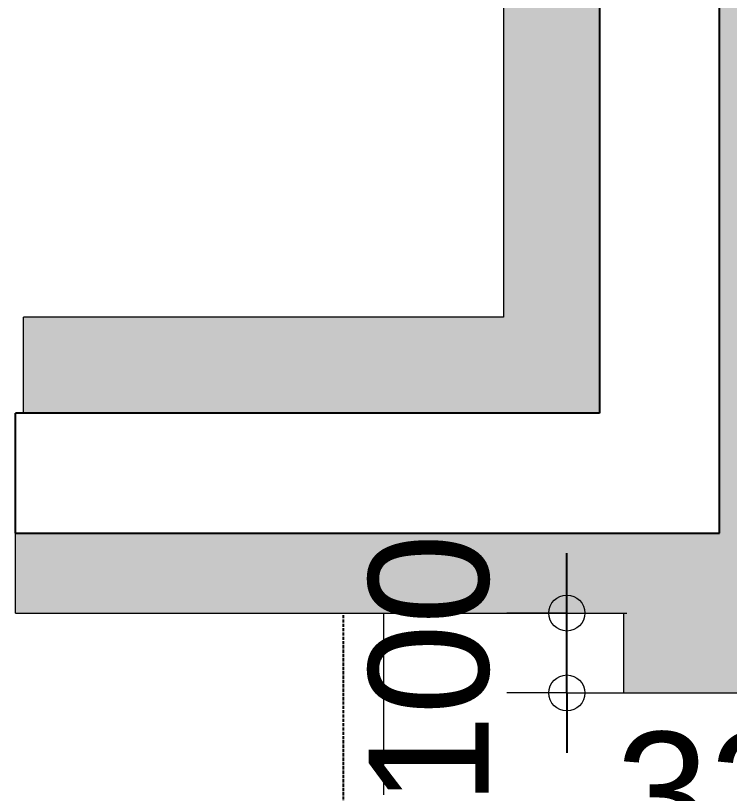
# Model space of a CAD drawing. Header units: millimetres. Extents: x 0 to 59350, y 0 to 29700.
# Drawn here: x 18175.5 to 18621.7, y 7425.3 to 7911.7 of the extents above; entities that cross this region are included whole.
import ezdxf

# ---------------------------------------------------------------- set-up
doc = ezdxf.new("R2010")
doc.units = ezdxf.units.MM
doc.linetypes.add('PUNKT2_S9', pattern=[1, 0, -1])
doc.linetypes.add('VERDECKT2_S2', pattern=[2.7, 2, -0.7])
doc.layers.add('Standard', color=7, linetype='Continuous', lineweight=25)
doc.styles.add('ARIAL', font='arial.ttf')

msp = doc.modelspace()

# ---------------------------------------------------------------- hatches: boundary and pattern name
at = {"layer": 'Standard', "linetype": 'PUNKT2_S9', "lineweight": 18}
h = msp.add_hatch(color=59, dxfattribs=at)
h.paths.add_polyline_path([(18665.49, 11333.12), (18665.49, 14538.12), (18615.49, 14488.12), (18615.49, 11333.12)])
h.paths.add_polyline_path([(18665.49, 7538.12), (18665.49, 8193.12), (18615.49, 8193.12), (18615.49, 7588.12)])
h.paths.add_polyline_path([(18615.49, 10778.12), (18615.49, 8748.12), (18665.49, 8748.12), (18665.49, 10778.12)])
h = msp.add_hatch(color=9, dxfattribs=at)
h.paths.add_polyline_path([(18540.49, 11338.12), (18540.49, 14413.12), (18480.49, 14353.12), (18480.49, 11338.12)])
h.paths.add_polyline_path([(18540.49, 8753.12), (18540.49, 10773.12), (18480.49, 10773.12), (18480.49, 8753.12)])
h.paths.add_polyline_path([(18540.49, 7663.12), (18540.49, 8188.12), (18480.49, 8188.12), (18480.49, 7723.12)])
h = msp.add_hatch(color=9, dxfattribs=at)
h.paths.add_polyline_path([(16975.49, 7663.12), (17653.49, 7663.12), (17653.49, 7723.12), (16975.49, 7723.12)])
h.paths.add_polyline_path([(18180.49, 7723.12), (18180.49, 7663.12), (18540.49, 7663.12), (18480.49, 7723.12)])
h = msp.add_hatch(color=59, dxfattribs=at)
h.paths.add_polyline_path([(17100.49, 7538.12), (17658.49, 7538.12), (17658.49, 7588.12), (17100.49, 7588.12)])
h.paths.add_polyline_path([(18665.49, 7538.12), (18615.49, 7588.12), (18175.49, 7588.12), (18175.49, 7538.12)])
msp.add_hatch(color=59, dxfattribs=at).paths.add_polyline_path([(18555.49, 7488.12), (18665.49, 7488.12), (18665.49, 7538.12), (18555.49, 7538.12)])

# ---------------------------------------------------------------- linework, layer by layer
at = {"layer": 'Standard', "color": 36, "linetype": 'Continuous', "lineweight": 18}
for p, q in [((18615.49, 8193.12), (18615.49, 7588.12)), ((18175.49, 7568.12), (18175.49, 7588.12)), ((18615.49, 7588.12), (18175.49, 7588.12)), ((18175.49, 7538.12), (18175.49, 7568.12)), ((18175.49, 7538.12), (18555.49, 7538.12)), ((18555.49, 7538.12), (18555.49, 7488.12)), ((18555.49, 7488.12), (18665.49, 7488.12))]:
    msp.add_line(p, q, dxfattribs=at)
at = {"layer": 'Standard', "color": 7, "linetype": 'Continuous', "lineweight": -3}
for p, q in [((18615.49, 7588.12), (18615.49, 8193.12)), ((18175.49, 7588.12), (18175.49, 7605.62)), ((18175.49, 7588.12), (18615.49, 7588.12)), ((18520.07, 7538.12), (18520.07, 7575.62)), ((18520.07, 7488.12), (18520.07, 7538.12)), ((18520.07, 7488.12), (18520.07, 7450.62))]:
    msp.add_line(p, q, dxfattribs=at)
at = {"layer": 'Standard', "color": 253, "linetype": 'Continuous', "lineweight": 18}
for p, q in [((18480.49, 8188.12), (18480.49, 7723.12)), ((18540.49, 7663.12), (18540.49, 8188.12)), ((18480.49, 7723.12), (18180.49, 7723.12)), ((18180.49, 7663.12), (18180.49, 7723.12)), ((18180.49, 7663.12), (18540.49, 7663.12))]:
    msp.add_line(p, q, dxfattribs=at)
at = {"layer": 'Standard', "color": 51, "linetype": 'Continuous', "lineweight": -3}
for p, q in [((18540.49, 8188.12), (18540.49, 7663.12)), ((18175.49, 7625.12), (18175.49, 7663.12)), ((18180.49, 7663.12), (18175.49, 7663.12)), ((18540.49, 7663.12), (18180.49, 7663.12)), ((18175.49, 7605.62), (18175.49, 7625.12))]:
    msp.add_line(p, q, dxfattribs=at)
at = {"layer": 'Standard', "color": 7, "linetype": 'VERDECKT2_S2', "lineweight": -3}
msp.add_line((18380.48, 6938.12), (18380.48, 7538.12), dxfattribs=at)
at = {"layer": 'Standard', "color": 7, "linetype": 'Continuous', "lineweight": 18}
for p, q in [((18405.49, 7538.12), (18405.49, 7424.47)), ((18520.07, 7538.12), (18482.57, 7538.12)), ((18520.07, 7538.12), (18557.57, 7538.12)), ((18520.07, 7488.12), (18482.57, 7488.12)), ((18520.07, 7488.12), (18557.57, 7488.12))]:
    msp.add_line(p, q, dxfattribs=at)
for centre in [(18520.07, 7538.12), (18520.07, 7488.12)]:
    msp.add_circle(centre, 11.25, dxfattribs=at)

# ---------------------------------------------------------------- texts
at = {"layer": 'Standard', "color": 7, "linetype": 'Continuous', "lineweight": 18, "insert": (18472.2, 7418.09), "char_height": 75, "width": 212.6653, "attachment_point": 7, "rotation": 90, "style": 'ARIAL'}
msp.add_mtext('\\W0.97;100', dxfattribs=at)
at = {"layer": 'Standard', "color": 7, "linetype": 'Continuous', "lineweight": 18, "insert": (18550.59, 7387.71), "char_height": 75, "width": 213.862, "attachment_point": 7, "style": 'ARIAL'}
msp.add_mtext('\\W1.00;320', dxfattribs=at)

doc.saveas('drawing.dxf')
